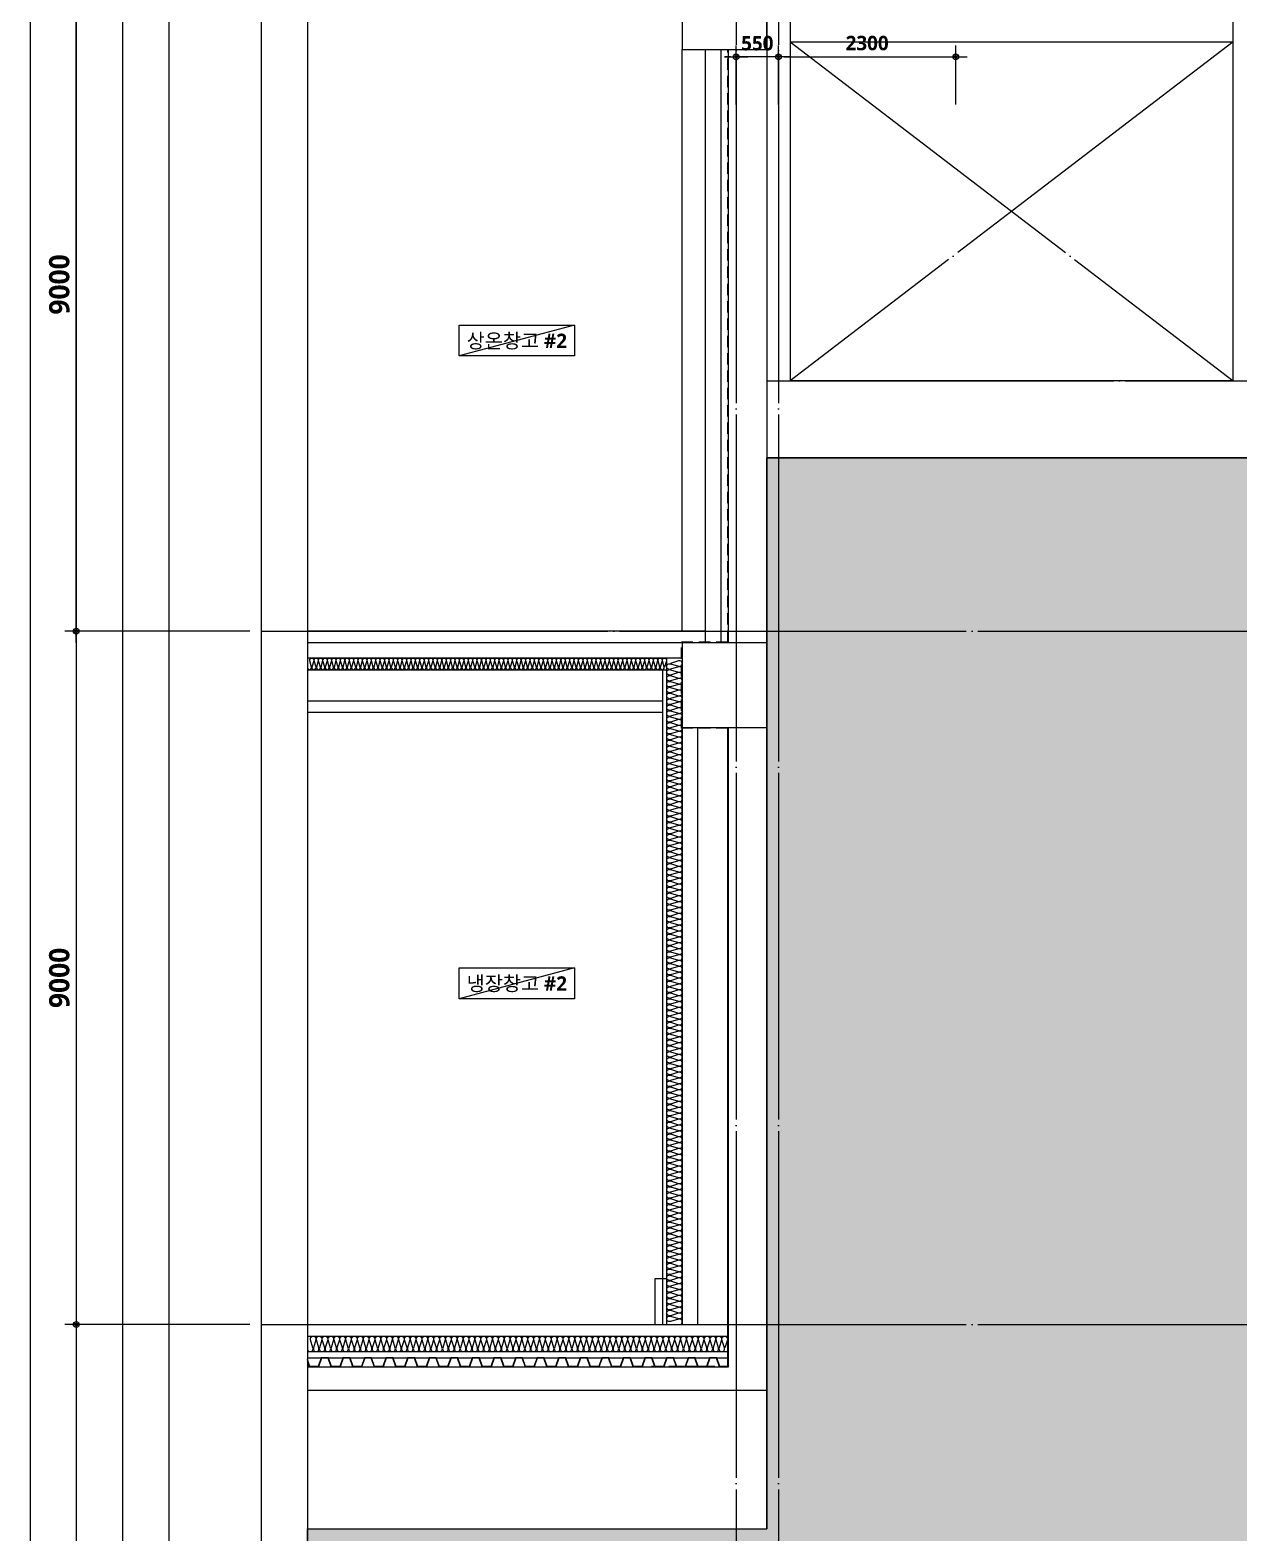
# Model space of a CAD drawing. Header units: millimetres. Extents: x 0 to 356400, y 0 to 68257.
# Drawn here: x 322175 to 337863, y 9835 to 29341 of the extents above; entities that cross this region are included whole.
import ezdxf
from ezdxf.enums import TextEntityAlignment as Align

# ---------------------------------------------------------------- set-up
doc = ezdxf.new("R2010")
doc.units = ezdxf.units.MM
doc.header["$LTSCALE"] = 75
for name, pattern in [('CEN', [62, 60, -1, 0, -1]), ('STD_HIDDEN', [3, 2, -1]), ('주단면도-1$0$CEN', [62, 60, -1, 0, -1])]:
    doc.linetypes.add(name, pattern=pattern)
doc.layers.get('Defpoints').update_dxf_attribs({"color": 161})
for name, color, linetype in [('8', 8, 'Continuous'), ('A-ANNO-GRA2', 4, 'Continuous'), ('A-ANNO-TEXT1', 7, 'Continuous'), ('A-CEN', 1, 'CEN'), ('A-DETL-WPRO-TYP2', 5, 'STD_HIDDEN'), ('A-ELEV-LIN3', 8, 'Continuous'), ('A-INSUL', 9, 'Continuous'), ('A-SECT-DRBD', 4, 'Continuous'), ('A-SECT-MATR1', 4, 'Continuous'), ('A-ST-AXIS-CEN', 252, 'CEN'), ('A-ST-AXIS-DIM', 7, 'Continuous'), ('ELE3', 4, 'Continuous'), ('갈바륨 V-115', 141, 'Continuous'), ('저온단열', 160, 'Continuous'), ('주단면도-1$0$A-FIN-TYP1', 6, 'Continuous'), ('주단면도-1$0$A-FLOR-OPEN-BELO', 6, '주단면도-1$0$CEN'), ('주단면도-1$0$A-ST-CONC', 2, 'Continuous'), ('주단면도-1$0$A-WALL-MASN', 3, 'Continuous'), ('충돌방지대 IN', 4, 'Continuous')]:
    doc.layers.add(name, color=color, linetype=linetype)
doc.layers.add('A-ELEV-LIN2', color=7, linetype='Continuous', lineweight=25)
doc.layers.add('G(그리드1)', color=185, linetype='Continuous', plot=False)
doc.layers.add('G(그리드2)', color=235, linetype='Continuous', plot=False)
doc.styles.add('SH_대대리576', font='')
doc.styles.add('SH_진천_나눔', font='NanumGothicBold.ttf')
doc.styles.add('성본리_나눔BO', font='')
doc.styles.get('SH_대대리576').set_extended_font_data('NanumGothic', bold=True)
doc.styles.get('성본리_나눔BO').set_extended_font_data('NanumGothic', bold=True)
doc.dimstyles.new('SHP 75', dxfattribs={"dimscale": 75, "dimtxt": 3.5, "dimasz": 1, "dimexe": 2, "dimexo": 2, "dimgap": 1, "dimtad": 1, "dimdec": 0, "dimzin": 0, "dimdsep": 46, "dimtxsty": 'SH_대대리576', "dimblk": 'DIMDOT', "dimcen": 0.09, "dimclrd": 256, "dimclre": 256, "dimclrt": 3, "dimadec": 0, "dimazin": 1, "dimtfac": 1, "dimtdec": 0, "dimtix": 1, "dimtmove": 2, "dimatfit": 0, "dimldrblk": 'DIMDOT', "dimfxl": 1, "dimtfillclr": 3, "dimtolj": 1, "dimtzin": 0, "dimlwd": -1, "dimlwe": -1, "dimarcsym": 0})
doc.dimstyles.new('SHP 75 (in)', dxfattribs={"dimscale": 75, "dimtxt": 2.5, "dimasz": 1, "dimexe": 2, "dimexo": 2, "dimgap": 1, "dimtad": 1, "dimdec": 0, "dimzin": 0, "dimdsep": 46, "dimtxsty": 'SH_대대리576', "dimblk": 'DIMDOT', "dimblk1": 'NONE', "dimblk2": 'DIMDOT', "dimcen": 0.09, "dimclrd": 256, "dimclre": 256, "dimclrt": 3, "dimadec": 0, "dimazin": 1, "dimtfac": 1, "dimtdec": 0, "dimtix": 1, "dimtmove": 2, "dimatfit": 0, "dimldrblk": 'DIMDOT', "dimfxl": 1, "dimtfillclr": 3, "dimtolj": 1, "dimtzin": 0, "dimlwd": -1, "dimlwe": -1, "dimarcsym": 0})

# ---------------------------------------------------------------- blocks, each defined once
blk = doc.blocks.new('DIMDOT')
at = {"color": 0}
blk.add_line((-2, 0), (2, 0), dxfattribs=at)
for radius in [0.5, 0.25]:
    blk.add_circle((0, 0), radius, dxfattribs=at)
blk = doc.blocks.new('*D9400')
at = {"layer": 'A-ST-AXIS-DIM'}
for p, q in [((325025, 21539), (322625, 21539)), ((322775, 21464), (322775, 12614)), ((325025, 12539), (322625, 12539))]:
    blk.add_line(p, q, dxfattribs=at)
at = {"layer": 'Defpoints', "color": 0}
for p in [(325175, 21539), (322775, 12539), (325175, 12539)]:
    blk.add_point(p, dxfattribs=at)
at = {"layer": 'A-ST-AXIS-DIM', "linetype": 'ByBlock', "xscale": 75, "yscale": 75, "zscale": 75}
for p, rotation in [((322775, 21539), 90), ((322775, 12539), 270)]:
    blk.add_blockref('DIMDOT', p, dxfattribs=dict(at, rotation=rotation))
at = {"layer": 'A-ST-AXIS-DIM', "color": 3, "insert": (322555, 17039), "char_height": 262.5, "attachment_point": 5, "rotation": 90, "style": 'SH_진천_나눔'}
blk.add_mtext('\\A1;9000', dxfattribs=at)
blk = doc.blocks.new('*D9401')
at = {"layer": 'A-ST-AXIS-DIM'}
for p, q in [((325025, 30539), (322625, 30539)), ((322775, 21614), (322775, 30464)), ((325025, 21539), (322625, 21539))]:
    blk.add_line(p, q, dxfattribs=at)
at = {"layer": 'Defpoints', "color": 0}
for p in [(322775, 30539), (325175, 30539), (325175, 21539)]:
    blk.add_point(p, dxfattribs=at)
at = {"layer": 'A-ST-AXIS-DIM', "linetype": 'ByBlock', "xscale": 75, "yscale": 75, "zscale": 75}
for p, rotation in [((322775, 30539), 90), ((322775, 21539), 270)]:
    blk.add_blockref('DIMDOT', p, dxfattribs=dict(at, rotation=rotation))
at = {"layer": 'A-ST-AXIS-DIM', "color": 3, "insert": (322555, 26039), "char_height": 262.5, "attachment_point": 5, "rotation": 90, "style": 'SH_진천_나눔'}
blk.add_mtext('\\A1;9000', dxfattribs=at)
blk = doc.blocks.new('*D9539')
at = {"layer": 'A-ST-AXIS-DIM'}
for p, q in [((331338, 28374), (331338, 29142)), ((331888, 28374), (331888, 29142)), ((331263, 28992), (331188, 28992)), ((331888, 28992), (331338, 28992)), ((331963, 28992), (332038, 28992))]:
    blk.add_line(p, q, dxfattribs=at)
at = {"layer": 'Defpoints', "color": 0}
for p in [(331338, 28992), (331338, 28224), (331888, 28224)]:
    blk.add_point(p, dxfattribs=at)
at = {"layer": 'A-ST-AXIS-DIM', "linetype": 'ByBlock', "xscale": 75, "yscale": 75, "zscale": 75}
blk.add_blockref('DIMDOT', (331338, 28992), dxfattribs=at)
at = {"layer": 'A-ST-AXIS-DIM', "linetype": 'ByBlock', "xscale": 75, "yscale": 75, "zscale": 75, "rotation": 180}
blk.add_blockref('DIMDOT', (331888, 28992), dxfattribs=at)
at = {"layer": 'A-ST-AXIS-DIM', "color": 3, "insert": (331613, 29170), "char_height": 187.5, "attachment_point": 5, "style": 'SH_대대리576'}
blk.add_mtext('\\A1;550', dxfattribs=at)
blk = doc.blocks.new('_None')
blk = doc.blocks.new('*D9540')
at = {"layer": 'A-ST-AXIS-DIM'}
for p, q in [((331888, 28374), (331888, 29142)), ((334188, 28374), (334188, 29142)), ((331963, 28992), (334113, 28992))]:
    blk.add_line(p, q, dxfattribs=at)
at = {"layer": 'Defpoints', "color": 0}
for p in [(334188, 28992), (331888, 28224), (334188, 28224)]:
    blk.add_point(p, dxfattribs=at)
at = {"layer": 'A-ST-AXIS-DIM', "linetype": 'ByBlock', "xscale": 75, "yscale": 75, "zscale": 75, "rotation": 180}
blk.add_blockref('DIMDOT', (331888, 28992), dxfattribs=at)
at = {"layer": 'A-ST-AXIS-DIM', "linetype": 'ByBlock', "xscale": 75, "yscale": 75, "zscale": 75}
blk.add_blockref('DIMDOT', (334188, 28992), dxfattribs=at)
at = {"layer": 'A-ST-AXIS-DIM', "color": 3, "insert": (333038, 29171), "char_height": 187.5, "attachment_point": 5, "style": 'SH_대대리576'}
blk.add_mtext('\\A1;2300', dxfattribs=at)

msp = doc.modelspace()

# ---------------------------------------------------------------- hatches: boundary and pattern name
at = {"layer": '8', "transparency": 33554687}
h = msp.add_hatch(color=256, dxfattribs=at)
h.dxf.hatch_style = 1
h.paths.add_polyline_path([(325775, 9888.6), (331738.3, 9888.6), (331738.3, 23788.6), (338088.3, 23788.6), (338088.3, 25738.6), (338288.3, 25738.6), (338288.3, 25438.6), (339263.3, 25438.6), (339263.3, 25738.6), (341845.9, 25229.9), (341845.9, 8250), (325775, 8250)])

# ---------------------------------------------------------------- linework, layer by layer
at = {"layer": '8'}
msp.add_lwpolyline([(325775, 9888.6), (331738.3, 9888.6), (331738.3, 23788.6), (338088.3, 23788.6), (338088.3, 25738.6), (338288.3, 25738.6), (338288.3, 25438.6), (339263.3, 25438.6), (339263.3, 25738.6), (341845.9, 25229.9), (341845.9, 8250), (325775, 8250)], close=True, dxfattribs=at)
at = {"layer": 'A-ANNO-GRA2'}
for points in [[(327742, 25509), (329242, 25509), (329242, 25110.8), (327742, 25110.8)], [(327742, 17167.2), (329242, 17167.2), (329242, 16769.1), (327742, 16769.1)]]:
    msp.add_lwpolyline(points, close=True, dxfattribs=at)
at = {"layer": 'A-CEN'}
for p, q in [((331888.3, 56900), (331888.3, 8250)), ((331738.3, 24788.6), (343075, 24788.6)), ((331738.3, 23788.6), (343075, 23788.6)), ((325175, 21538.6), (343075, 21538.6)), ((325175, 12538.6), (343075, 12538.6))]:
    msp.add_line(p, q, dxfattribs=at)
at = {"layer": 'A-DETL-WPRO-TYP2'}
msp.add_line((330238.3, 11998.6), (331228.3, 11998.6), dxfattribs=at)
msp.add_lwpolyline([(331228.3, 11998.6), (331228.3, 20278.6), (330628.3, 20278.6), (330628.3, 21398.6), (331228.3, 21398.6), (331228.3, 29088.6)], dxfattribs=at)
at = {"layer": 'A-ELEV-LIN2'}
msp.add_line((330388.3, 12538.6), (330388.3, 21038.6), dxfattribs=at)
at = {"layer": 'A-ELEV-LIN3'}
msp.add_line((330388.3, 20482.6), (325775, 20482.6), dxfattribs=at)
at = {"layer": 'A-INSUL'}
for points in [[(325776.1, 21073.8, 1.34), (325828.6, 21073.8), (325804.7, 21153.5, -1.34), (325857.2, 21153.5), (325833.3, 21073.8), (325833.3, 21073.8, 1.34), (325885.8, 21073.8), (325861.9, 21153.5, -1.34), (325914.4, 21153.5), (325890.5, 21073.8), (325890.5, 21073.8, 1.34), (325943, 21073.8), (325919.2, 21153.5, -1.34), (325971.7, 21153.5), (325947.8, 21073.8), (325947.8, 21073.8, 1.34), (326000.3, 21073.8), (325976.4, 21153.5, -1.34), (326028.9, 21153.5), (326005, 21073.8), (326005, 21073.8, 1.34), (326057.5, 21073.8), (326033.6, 21153.5, -1.34), (326086.1, 21153.5), (326062.2, 21073.8), (326062.2, 21073.8, 1.34), (326114.7, 21073.8), (326090.8, 21153.5, -1.34), (326143.3, 21153.5), (326119.4, 21073.8), (326119.4, 21073.8, 1.34), (326171.9, 21073.8), (326148, 21153.5, -1.34), (326200.5, 21153.5), (326176.6, 21073.8), (326176.6, 21073.8, 1.34), (326229.1, 21073.8), (326205.2, 21153.5, -1.34), (326257.7, 21153.5), (326233.8, 21073.8), (326233.8, 21073.8, 1.34), (326286.3, 21073.8), (326262.4, 21153.5, -1.34), (326314.9, 21153.5), (326291, 21073.8), (326291, 21073.8, 1.34), (326343.5, 21073.8), (326319.6, 21153.5, -1.34), (326372.1, 21153.5), (326348.2, 21073.8), (326348.2, 21073.8, 1.34), (326400.7, 21073.8), (326376.8, 21153.5, -1.34), (326429.3, 21153.5), (326405.4, 21073.8), (326405.4, 21073.8, 1.34), (326457.9, 21073.8), (326434, 21153.5, -1.34), (326486.5, 21153.5), (326462.6, 21073.8), (326462.6, 21073.8, 1.34), (326515.1, 21073.8), (326491.2, 21153.5, -1.34), (326543.7, 21153.5), (326519.8, 21073.8), (326519.8, 21073.8, 1.34), (326572.3, 21073.8), (326548.4, 21153.5, -1.34), (326600.9, 21153.5), (326577, 21073.8), (326577, 21073.8, 1.34), (326629.5, 21073.8), (326605.6, 21153.5, -1.34), (326658.1, 21153.5), (326634.3, 21073.8), (326634.3, 21073.8, 1.34), (326686.8, 21073.8), (326662.9, 21153.5, -1.34), (326715.4, 21153.5), (326691.5, 21073.8), (326691.5, 21073.8, 1.34), (326744, 21073.8), (326720.1, 21153.5, -1.34), (326772.6, 21153.5), (326748.7, 21073.8), (326748.7, 21073.8, 1.34), (326801.2, 21073.8), (326777.3, 21153.5, -1.34), (326829.8, 21153.5), (326805.9, 21073.8), (326805.9, 21073.8, 1.34), (326858.4, 21073.8), (326834.5, 21153.5, -1.34), (326887, 21153.5), (326863.1, 21073.8), (326863.1, 21073.8, 1.34), (326915.6, 21073.8), (326891.7, 21153.5, -1.34), (326944.2, 21153.5), (326920.3, 21073.8), (326920.3, 21073.8, 1.34), (326972.8, 21073.8), (326948.9, 21153.5, -1.34), (327001.4, 21153.5), (326977.5, 21073.8), (326977.5, 21073.8, 1.34), (327030, 21073.8), (327006.1, 21153.5, -1.34), (327058.6, 21153.5), (327034.7, 21073.8), (327034.7, 21073.8, 1.34), (327087.2, 21073.8), (327063.3, 21153.5, -1.34), (327115.8, 21153.5), (327091.9, 21073.8), (327091.9, 21073.8, 1.34), (327144.4, 21073.8), (327120.5, 21153.5, -1.34), (327173, 21153.5), (327149.1, 21073.8), (327149.1, 21073.8, 1.34), (327201.6, 21073.8), (327177.7, 21153.5, -1.34), (327230.2, 21153.5), (327206.3, 21073.8), (327206.3, 21073.8, 1.34), (327258.8, 21073.8), (327234.9, 21153.5, -1.34), (327287.4, 21153.5), (327263.5, 21073.8), (327263.5, 21073.8, 1.34), (327316, 21073.8), (327292.1, 21153.5, -1.34), (327344.6, 21153.5), (327320.7, 21073.8), (327320.7, 21073.8, 1.34), (327373.2, 21073.8), (327349.4, 21153.5, -1.34), (327401.9, 21153.5), (327378, 21073.8), (327378, 21073.8, 1.34), (327430.5, 21073.8), (327406.6, 21153.5, -1.34), (327459.1, 21153.5), (327435.2, 21073.8), (327435.2, 21073.8, 1.34), (327487.7, 21073.8), (327463.8, 21153.5, -1.34), (327516.3, 21153.5), (327492.4, 21073.8), (327492.4, 21073.8, 1.34), (327544.9, 21073.8), (327521, 21153.5, -1.34), (327573.5, 21153.5), (327549.6, 21073.8), (327549.6, 21073.8, 1.34), (327602.1, 21073.8), (327578.2, 21153.5, -1.34), (327630.7, 21153.5), (327606.8, 21073.8), (327606.8, 21073.8, 1.34), (327659.3, 21073.8), (327635.4, 21153.5, -1.34), (327687.9, 21153.5), (327664, 21073.8), (327664, 21073.8, 1.34), (327716.5, 21073.8), (327692.6, 21153.5, -1.34), (327745.1, 21153.5), (327721.2, 21073.8), (327721.2, 21073.8, 1.34), (327773.7, 21073.8), (327749.8, 21153.5, -1.34), (327802.3, 21153.5), (327778.4, 21073.8), (327778.4, 21073.8, 1.34), (327830.9, 21073.8), (327807, 21153.5, -1.34), (327859.5, 21153.5), (327835.6, 21073.8), (327835.6, 21073.8, 1.34), (327888.1, 21073.8), (327864.2, 21153.5, -1.34), (327916.7, 21153.5), (327892.8, 21073.8), (327892.8, 21073.8, 1.34), (327945.3, 21073.8), (327921.4, 21153.5, -1.34), (327973.9, 21153.5), (327950, 21073.8), (327950, 21073.8, 1.34), (328002.5, 21073.8), (327978.6, 21153.5, -1.34), (328031.1, 21153.5), (328007.2, 21073.8), (328007.2, 21073.8, 1.34), (328059.7, 21073.8), (328035.8, 21153.5, -1.34), (328088.3, 21153.5), (328064.4, 21073.8), (328064.4, 21073.8, 1.34), (328116.9, 21073.8), (328093.1, 21153.5, -1.34), (328145.6, 21153.5), (328121.7, 21073.8), (328121.7, 21073.8, 1.34), (328174.2, 21073.8), (328150.3, 21153.5, -1.34), (328202.8, 21153.5), (328178.9, 21073.8), (328178.9, 21073.8, 1.34), (328231.4, 21073.8), (328207.5, 21153.5, -1.34), (328260, 21153.5), (328236.1, 21073.8), (328236.1, 21073.8, 1.34), (328288.6, 21073.8), (328264.7, 21153.5, -1.34), (328317.2, 21153.5), (328293.3, 21073.8), (328293.3, 21073.8, 1.34), (328345.8, 21073.8), (328321.9, 21153.5, -1.34), (328374.4, 21153.5), (328350.5, 21073.8), (328350.5, 21073.8, 1.34), (328403, 21073.8), (328379.1, 21153.5, -1.34), (328431.6, 21153.5), (328407.7, 21073.8), (328407.7, 21073.8, 1.34), (328460.2, 21073.8), (328436.3, 21153.5, -1.34), (328488.8, 21153.5), (328464.9, 21073.8), (328464.9, 21073.8, 1.34), (328517.4, 21073.8), (328493.5, 21153.5, -1.34), (328546, 21153.5), (328522.1, 21073.8), (328522.1, 21073.8, 1.34), (328574.6, 21073.8), (328550.7, 21153.5, -1.34), (328603.2, 21153.5), (328579.3, 21073.8), (328579.3, 21073.8, 1.34), (328631.8, 21073.8), (328607.9, 21153.5, -1.34), (328660.4, 21153.5), (328636.5, 21073.8), (328636.5, 21073.8, 1.34), (328689, 21073.8), (328665.1, 21153.5, -1.34), (328717.6, 21153.5), (328693.7, 21073.8), (328693.7, 21073.8, 1.34), (328746.2, 21073.8), (328722.3, 21153.5, -1.34), (328774.8, 21153.5), (328750.9, 21073.8), (328750.9, 21073.8, 1.34), (328803.4, 21073.8), (328779.5, 21153.5, -1.34), (328832, 21153.5), (328808.2, 21073.8), (328808.2, 21073.8, 1.34), (328860.7, 21073.8), (328836.8, 21153.5, -1.34), (328889.3, 21153.5), (328865.4, 21073.8), (328865.4, 21073.8, 1.34), (328917.9, 21073.8), (328894, 21153.5, -1.34), (328946.5, 21153.5), (328922.6, 21073.8), (328922.6, 21073.8, 1.34), (328975.1, 21073.8), (328951.2, 21153.5, -1.34), (329003.7, 21153.5), (328979.8, 21073.8), (328979.8, 21073.8, 1.34), (329032.3, 21073.8), (329008.4, 21153.5, -1.34), (329060.9, 21153.5), (329037, 21073.8), (329037, 21073.8, 1.34), (329089.5, 21073.8), (329065.6, 21153.5, -1.34), (329118.1, 21153.5), (329094.2, 21073.8), (329094.2, 21073.8, 1.34), (329146.7, 21073.8), (329122.8, 21153.5, -1.34), (329175.3, 21153.5), (329151.4, 21073.8), (329151.4, 21073.8, 1.34), (329203.9, 21073.8), (329180, 21153.5, -1.34), (329232.5, 21153.5), (329208.6, 21073.8), (329208.6, 21073.8, 1.34), (329261.1, 21073.8), (329237.2, 21153.5, -1.34), (329289.7, 21153.5), (329265.8, 21073.8), (329265.8, 21073.8, 1.34), (329318.3, 21073.8), (329294.4, 21153.5, -1.34), (329346.9, 21153.5), (329323, 21073.8), (329323, 21073.8, 1.34), (329375.5, 21073.8), (329351.6, 21153.5, -1.34), (329404.1, 21153.5), (329380.2, 21073.8), (329380.2, 21073.8, 1.34), (329432.7, 21073.8), (329408.8, 21153.5, -1.34), (329461.3, 21153.5), (329437.4, 21073.8), (329437.4, 21073.8, 1.34), (329489.9, 21073.8), (329466, 21153.5, -1.34), (329518.5, 21153.5), (329494.6, 21073.8), (329494.6, 21073.8, 1.34), (329547.1, 21073.8), (329523.3, 21153.5, -1.34), (329575.8, 21153.5), (329551.9, 21073.8), (329551.9, 21073.8, 1.34), (329604.4, 21073.8), (329580.5, 21153.5, -1.34), (329633, 21153.5), (329609.1, 21073.8), (329609.1, 21073.8, 1.34), (329661.6, 21073.8), (329637.7, 21153.5, -1.34), (329690.2, 21153.5), (329666.3, 21073.8), (329666.3, 21073.8, 1.34), (329718.8, 21073.8), (329694.9, 21153.5, -1.34), (329747.4, 21153.5), (329723.5, 21073.8), (329723.5, 21073.8, 1.34), (329776, 21073.8), (329752.1, 21153.5, -1.34), (329804.6, 21153.5), (329780.7, 21073.8), (329780.7, 21073.8, 1.34), (329833.2, 21073.8), (329809.3, 21153.5, -1.34), (329861.8, 21153.5), (329837.9, 21073.8), (329837.9, 21073.8, 1.34), (329890.4, 21073.8), (329866.5, 21153.5, -1.34), (329919, 21153.5), (329895.1, 21073.8), (329895.1, 21073.8, 1.34), (329947.6, 21073.8), (329923.7, 21153.5, -1.34), (329976.2, 21153.5), (329952.3, 21073.8), (329952.3, 21073.8, 1.34), (330004.8, 21073.8), (329980.9, 21153.5, -1.34), (330033.4, 21153.5), (330009.5, 21073.8), (330009.5, 21073.8, 1.34), (330062, 21073.8), (330038.1, 21153.5, -1.34), (330090.6, 21153.5), (330066.7, 21073.8), (330066.7, 21073.8, 1.34), (330119.2, 21073.8), (330095.3, 21153.5, -1.34), (330147.8, 21153.5), (330123.9, 21073.8), (330123.9, 21073.8, 1.34), (330176.4, 21073.8), (330152.5, 21153.5, -1.34), (330205, 21153.5), (330181.1, 21073.8), (330181.1, 21073.8, 1.34), (330233.6, 21073.8), (330209.7, 21153.5, -1.34), (330262.2, 21153.5), (330238.4, 21073.8), (330238.4, 21073.8, 1.34), (330290.9, 21073.8), (330267, 21153.5, -1.34), (330319.5, 21153.5), (330295.6, 21073.8), (330295.6, 21073.8, 1.34), (330348.1, 21073.8), (330324.2, 21153.5, -1.34), (330376.7, 21153.5), (330352.8, 21073.8), (330352.8, 21073.8, 1.34), (330405.3, 21073.8), (330381.4, 21153.5, -1.34), (330433.9, 21153.5), (330410, 21073.8)], [(330591.4, 12540.2, 1.34), (330591.4, 12610.2), (330485.2, 12578.3, -1.34), (330485.2, 12648.3), (330591.4, 12616.4), (330591.4, 12616.4, 1.34), (330591.4, 12686.4), (330485.2, 12654.6, -1.34), (330485.2, 12724.6), (330591.4, 12692.7), (330591.4, 12692.7, 1.34), (330591.4, 12762.7), (330485.2, 12730.8, -1.34), (330485.2, 12800.8), (330591.4, 12769), (330591.4, 12769, 1.34), (330591.4, 12839), (330485.2, 12807.1, -1.34), (330485.2, 12877.1), (330591.4, 12845.3), (330591.4, 12845.3, 1.34), (330591.4, 12915.3), (330485.2, 12883.4, -1.34), (330485.2, 12953.4), (330591.4, 12921.5), (330591.4, 12921.5, 1.34), (330591.4, 12991.5), (330485.2, 12959.7, -1.34), (330485.2, 13029.7), (330591.4, 12997.8), (330591.4, 12997.8, 1.34), (330591.4, 13067.8), (330485.2, 13036, -1.34), (330485.2, 13106), (330591.4, 13074.1), (330591.4, 13074.1, 1.34), (330591.4, 13144.1), (330485.2, 13112.2, -1.34), (330485.2, 13182.2), (330591.4, 13150.4), (330591.4, 13150.4, 1.34), (330591.4, 13220.4), (330485.2, 13188.5, -1.34), (330485.2, 13258.5), (330591.4, 13226.6), (330591.4, 13226.6, 1.34), (330591.4, 13296.6), (330485.2, 13264.8, -1.34), (330485.2, 13334.8), (330591.4, 13302.9), (330591.4, 13302.9, 1.34), (330591.4, 13372.9), (330485.2, 13341.1, -1.34), (330485.2, 13411.1), (330591.4, 13379.2), (330591.4, 13379.2, 1.34), (330591.4, 13449.2), (330485.2, 13417.3, -1.34), (330485.2, 13487.3), (330591.4, 13455.5), (330591.4, 13455.5, 1.34), (330591.4, 13525.5), (330485.2, 13493.6, -1.34), (330485.2, 13563.6), (330591.4, 13531.8), (330591.4, 13531.8, 1.34), (330591.4, 13601.8), (330485.2, 13569.9, -1.34), (330485.2, 13639.9), (330591.4, 13608), (330591.4, 13608, 1.34), (330591.4, 13678), (330485.2, 13646.2, -1.34), (330485.2, 13716.2), (330591.4, 13684.3), (330591.4, 13684.3, 1.34), (330591.4, 13754.3), (330485.2, 13722.5, -1.34), (330485.2, 13792.5), (330591.4, 13760.6), (330591.4, 13760.6, 1.34), (330591.4, 13830.6), (330485.2, 13798.7, -1.34), (330485.2, 13868.7), (330591.4, 13836.9), (330591.4, 13836.9, 1.34), (330591.4, 13906.9), (330485.2, 13875, -1.34), (330485.2, 13945), (330591.4, 13913.1), (330591.4, 13913.1, 1.34), (330591.4, 13983.1), (330485.2, 13951.3, -1.34), (330485.2, 14021.3), (330591.4, 13989.4), (330591.4, 13989.4, 1.34), (330591.4, 14059.4), (330485.2, 14027.6, -1.34), (330485.2, 14097.6), (330591.4, 14065.7), (330591.4, 14065.7, 1.34), (330591.4, 14135.7), (330485.2, 14103.8, -1.34), (330485.2, 14173.8), (330591.4, 14142), (330591.4, 14142, 1.34), (330591.4, 14212), (330485.2, 14180.1, -1.34), (330485.2, 14250.1), (330591.4, 14218.3), (330591.4, 14218.3, 1.34), (330591.4, 14288.3), (330485.2, 14256.4, -1.34), (330485.2, 14326.4), (330591.4, 14294.5), (330591.4, 14294.5, 1.34), (330591.4, 14364.5), (330485.2, 14332.7, -1.34), (330485.2, 14402.7), (330591.4, 14370.8), (330591.4, 14370.8, 1.34), (330591.4, 14440.8), (330485.2, 14408.9, -1.34), (330485.2, 14478.9), (330591.4, 14447.1), (330591.4, 14447.1, 1.34), (330591.4, 14517.1), (330485.2, 14485.2, -1.34), (330485.2, 14555.2), (330591.4, 14523.4), (330591.4, 14523.4, 1.34), (330591.4, 14593.4), (330485.2, 14561.5, -1.34), (330485.2, 14631.5), (330591.4, 14599.6), (330591.4, 14599.6, 1.34), (330591.4, 14669.6), (330485.2, 14637.8, -1.34), (330485.2, 14707.8), (330591.4, 14675.9), (330591.4, 14675.9, 1.34), (330591.4, 14745.9), (330485.2, 14714.1, -1.34), (330485.2, 14784.1), (330591.4, 14752.2), (330591.4, 14752.2, 1.34), (330591.4, 14822.2), (330485.2, 14790.3, -1.34), (330485.2, 14860.3), (330591.4, 14828.5), (330591.4, 14828.5, 1.34), (330591.4, 14898.5), (330485.2, 14866.6, -1.34), (330485.2, 14936.6), (330591.4, 14904.7), (330591.4, 14904.7, 1.34), (330591.4, 14974.7), (330485.2, 14942.9, -1.34), (330485.2, 15012.9), (330591.4, 14981), (330591.4, 14981, 1.34), (330591.4, 15051), (330485.2, 15019.2, -1.34), (330485.2, 15089.2), (330591.4, 15057.3), (330591.4, 15057.3, 1.34), (330591.4, 15127.3), (330485.2, 15095.4, -1.34), (330485.2, 15165.4), (330591.4, 15133.6), (330591.4, 15133.6, 1.34), (330591.4, 15203.6), (330485.2, 15171.7, -1.34), (330485.2, 15241.7), (330591.4, 15209.9), (330591.4, 15209.9, 1.34), (330591.4, 15279.9), (330485.2, 15248, -1.34), (330485.2, 15318), (330591.4, 15286.1), (330591.4, 15286.1, 1.34), (330591.4, 15356.1), (330485.2, 15324.3, -1.34), (330485.2, 15394.3), (330591.4, 15362.4), (330591.4, 15362.4, 1.34), (330591.4, 15432.4), (330485.2, 15400.5, -1.34), (330485.2, 15470.5), (330591.4, 15438.7), (330591.4, 15438.7, 1.34), (330591.4, 15508.7), (330485.2, 15476.8, -1.34), (330485.2, 15546.8), (330591.4, 15515), (330591.4, 15515, 1.34), (330591.4, 15585), (330485.2, 15553.1, -1.34), (330485.2, 15623.1), (330591.4, 15591.2), (330591.4, 15591.2, 1.34), (330591.4, 15661.2), (330485.2, 15629.4, -1.34), (330485.2, 15699.4), (330591.4, 15667.5), (330591.4, 15667.5, 1.34), (330591.4, 15737.5), (330485.2, 15705.7, -1.34), (330485.2, 15775.7), (330591.4, 15743.8), (330591.4, 15743.8, 1.34), (330591.4, 15813.8), (330485.2, 15781.9, -1.34), (330485.2, 15851.9), (330591.4, 15820.1), (330591.4, 15820.1, 1.34), (330591.4, 15890.1), (330485.2, 15858.2, -1.34), (330485.2, 15928.2), (330591.4, 15896.4), (330591.4, 15896.4, 1.34), (330591.4, 15966.4), (330485.2, 15934.5, -1.34), (330485.2, 16004.5), (330591.4, 15972.6), (330591.4, 15972.6, 1.34), (330591.4, 16042.6), (330485.2, 16010.8, -1.34), (330485.2, 16080.8), (330591.4, 16048.9), (330591.4, 16048.9, 1.34), (330591.4, 16118.9), (330485.2, 16087, -1.34), (330485.2, 16157), (330591.4, 16125.2), (330591.4, 16125.2, 1.34), (330591.4, 16195.2), (330485.2, 16163.3, -1.34), (330485.2, 16233.3), (330591.4, 16201.5), (330591.4, 16201.5, 1.34), (330591.4, 16271.5), (330485.2, 16239.6, -1.34), (330485.2, 16309.6), (330591.4, 16277.7), (330591.4, 16277.7, 1.34), (330591.4, 16347.7), (330485.2, 16315.9, -1.34), (330485.2, 16385.9), (330591.4, 16354), (330591.4, 16354, 1.34), (330591.4, 16424), (330485.2, 16392.2, -1.34), (330485.2, 16462.2), (330591.4, 16430.3), (330591.4, 16430.3, 1.34), (330591.4, 16500.3), (330485.2, 16468.4, -1.34), (330485.2, 16538.4), (330591.4, 16506.6), (330591.4, 16506.6, 1.34), (330591.4, 16576.6), (330485.2, 16544.7, -1.34), (330485.2, 16614.7), (330591.4, 16582.8), (330591.4, 16582.8, 1.34), (330591.4, 16652.8), (330485.2, 16621, -1.34), (330485.2, 16691), (330591.4, 16659.1), (330591.4, 16659.1, 1.34), (330591.4, 16729.1), (330485.2, 16697.3, -1.34), (330485.2, 16767.3), (330591.4, 16735.4), (330591.4, 16735.4, 1.34), (330591.4, 16805.4), (330485.2, 16773.5, -1.34), (330485.2, 16843.5), (330591.4, 16811.7), (330591.4, 16811.7, 1.34), (330591.4, 16881.7), (330485.2, 16849.8, -1.34), (330485.2, 16919.8), (330591.4, 16888), (330591.4, 16888, 1.34), (330591.4, 16958), (330485.2, 16926.1, -1.34), (330485.2, 16996.1), (330591.4, 16964.2), (330591.4, 16964.2, 1.34), (330591.4, 17034.2), (330485.2, 17002.4, -1.34), (330485.2, 17072.4), (330591.4, 17040.5), (330591.4, 17040.5, 1.34), (330591.4, 17110.5), (330485.2, 17078.6, -1.34), (330485.2, 17148.6), (330591.4, 17116.8), (330591.4, 17116.8, 1.34), (330591.4, 17186.8), (330485.2, 17154.9, -1.34), (330485.2, 17224.9), (330591.4, 17193.1), (330591.4, 17193.1, 1.34), (330591.4, 17263.1), (330485.2, 17231.2, -1.34), (330485.2, 17301.2), (330591.4, 17269.3), (330591.4, 17269.3, 1.34), (330591.4, 17339.3), (330485.2, 17307.5, -1.34), (330485.2, 17377.5), (330591.4, 17345.6), (330591.4, 17345.6, 1.34), (330591.4, 17415.6), (330485.2, 17383.8, -1.34), (330485.2, 17453.8), (330591.4, 17421.9), (330591.4, 17421.9, 1.34), (330591.4, 17491.9), (330485.2, 17460, -1.34), (330485.2, 17530), (330591.4, 17498.2), (330591.4, 17498.2, 1.34), (330591.4, 17568.2), (330485.2, 17536.3, -1.34), (330485.2, 17606.3), (330591.4, 17574.5), (330591.4, 17574.5, 1.34), (330591.4, 17644.5), (330485.2, 17612.6, -1.34), (330485.2, 17682.6), (330591.4, 17650.7), (330591.4, 17650.7, 1.34), (330591.4, 17720.7), (330485.2, 17688.9, -1.34), (330485.2, 17758.9), (330591.4, 17727), (330591.4, 17727, 1.34), (330591.4, 17797), (330485.2, 17765.1, -1.34), (330485.2, 17835.1), (330591.4, 17803.3), (330591.4, 17803.3, 1.34), (330591.4, 17873.3), (330485.2, 17841.4, -1.34), (330485.2, 17911.4), (330591.4, 17879.6), (330591.4, 17879.6, 1.34), (330591.4, 17949.6), (330485.2, 17917.7, -1.34), (330485.2, 17987.7), (330591.4, 17955.8), (330591.4, 17955.8, 1.34), (330591.4, 18025.8), (330485.2, 17994, -1.34), (330485.2, 18064), (330591.4, 18032.1), (330591.4, 18032.1, 1.34), (330591.4, 18102.1), (330485.2, 18070.3, -1.34), (330485.2, 18140.3), (330591.4, 18108.4), (330591.4, 18108.4, 1.34), (330591.4, 18178.4), (330485.2, 18146.5, -1.34), (330485.2, 18216.5), (330591.4, 18184.7), (330591.4, 18184.7, 1.34), (330591.4, 18254.7), (330485.2, 18222.8, -1.34), (330485.2, 18292.8), (330591.4, 18260.9), (330591.4, 18260.9, 1.34), (330591.4, 18330.9), (330485.2, 18299.1, -1.34), (330485.2, 18369.1), (330591.4, 18337.2), (330591.4, 18337.2, 1.34), (330591.4, 18407.2), (330485.2, 18375.4, -1.34), (330485.2, 18445.4), (330591.4, 18413.5), (330591.4, 18413.5, 1.34), (330591.4, 18483.5), (330485.2, 18451.6, -1.34), (330485.2, 18521.6), (330591.4, 18489.8), (330591.4, 18489.8, 1.34), (330591.4, 18559.8), (330485.2, 18527.9, -1.34), (330485.2, 18597.9), (330591.4, 18566.1), (330591.4, 18566.1, 1.34), (330591.4, 18636.1), (330485.2, 18604.2, -1.34), (330485.2, 18674.2), (330591.4, 18642.3), (330591.4, 18642.3, 1.34), (330591.4, 18712.3), (330485.2, 18680.5, -1.34), (330485.2, 18750.5), (330591.4, 18718.6), (330591.4, 18718.6, 1.34), (330591.4, 18788.6), (330485.2, 18756.7, -1.34), (330485.2, 18826.7), (330591.4, 18794.9), (330591.4, 18794.9, 1.34), (330591.4, 18864.9), (330485.2, 18833, -1.34), (330485.2, 18903), (330591.4, 18871.2), (330591.4, 18871.2, 1.34), (330591.4, 18941.2), (330485.2, 18909.3, -1.34), (330485.2, 18979.3), (330591.4, 18947.4), (330591.4, 18947.4, 1.34), (330591.4, 19017.4), (330485.2, 18985.6, -1.34), (330485.2, 19055.6), (330591.4, 19023.7), (330591.4, 19023.7, 1.34), (330591.4, 19093.7), (330485.2, 19061.9, -1.34), (330485.2, 19131.9), (330591.4, 19100), (330591.4, 19100, 1.34), (330591.4, 19170), (330485.2, 19138.1, -1.34), (330485.2, 19208.1), (330591.4, 19176.3), (330591.4, 19176.3, 1.34), (330591.4, 19246.3), (330485.2, 19214.4, -1.34), (330485.2, 19284.4), (330591.4, 19252.6), (330591.4, 19252.6, 1.34), (330591.4, 19322.6), (330485.2, 19290.7, -1.34), (330485.2, 19360.7), (330591.4, 19328.8), (330591.4, 19328.8, 1.34), (330591.4, 19398.8), (330485.2, 19367, -1.34), (330485.2, 19437), (330591.4, 19405.1), (330591.4, 19405.1, 1.34), (330591.4, 19475.1), (330485.2, 19443.2, -1.34), (330485.2, 19513.2), (330591.4, 19481.4), (330591.4, 19481.4, 1.34), (330591.4, 19551.4), (330485.2, 19519.5, -1.34), (330485.2, 19589.5), (330591.4, 19557.7), (330591.4, 19557.7, 1.34), (330591.4, 19627.7), (330485.2, 19595.8, -1.34), (330485.2, 19665.8), (330591.4, 19633.9), (330591.4, 19633.9, 1.34), (330591.4, 19703.9), (330485.2, 19672.1, -1.34), (330485.2, 19742.1), (330591.4, 19710.2), (330591.4, 19710.2, 1.34), (330591.4, 19780.2), (330485.2, 19748.4, -1.34), (330485.2, 19818.4), (330591.4, 19786.5), (330591.4, 19786.5, 1.34), (330591.4, 19856.5), (330485.2, 19824.6, -1.34), (330485.2, 19894.6), (330591.4, 19862.8), (330591.4, 19862.8, 1.34), (330591.4, 19932.8), (330485.2, 19900.9, -1.34), (330485.2, 19970.9), (330591.4, 19939), (330591.4, 19939, 1.34), (330591.4, 20009), (330485.2, 19977.2, -1.34), (330485.2, 20047.2), (330591.4, 20015.3), (330591.4, 20015.3, 1.34), (330591.4, 20085.3), (330485.2, 20053.5, -1.34), (330485.2, 20123.5), (330591.4, 20091.6), (330591.4, 20091.6, 1.34), (330591.4, 20161.6), (330485.2, 20129.7, -1.34), (330485.2, 20199.7), (330591.4, 20167.9), (330591.4, 20167.9, 1.34), (330591.4, 20237.9), (330485.2, 20206, -1.34), (330485.2, 20276), (330591.4, 20244.2), (330591.4, 20244.2, 1.34), (330591.4, 20314.2), (330485.2, 20282.3, -1.34), (330485.2, 20352.3), (330591.4, 20320.4), (330591.4, 20320.4, 1.34), (330591.4, 20390.4), (330485.2, 20358.6, -1.34), (330485.2, 20428.6), (330591.4, 20396.7), (330591.4, 20396.7, 1.34), (330591.4, 20466.7), (330485.2, 20434.8, -1.34), (330485.2, 20504.8), (330591.4, 20473), (330591.4, 20473, 1.34), (330591.4, 20543), (330485.2, 20511.1, -1.34), (330485.2, 20581.1), (330591.4, 20549.3), (330591.4, 20549.3, 1.34), (330591.4, 20619.3), (330485.2, 20587.4, -1.34), (330485.2, 20657.4), (330591.4, 20625.5), (330591.4, 20625.5, 1.34), (330591.4, 20695.5), (330485.2, 20663.7, -1.34), (330485.2, 20733.7), (330591.4, 20701.8), (330591.4, 20701.8, 1.34), (330591.4, 20771.8), (330485.2, 20740, -1.34), (330485.2, 20810), (330591.4, 20778.1), (330591.4, 20778.1, 1.34), (330591.4, 20848.1), (330485.2, 20816.2, -1.34), (330485.2, 20886.2), (330591.4, 20854.4), (330591.4, 20854.4, 1.34), (330591.4, 20924.4), (330485.2, 20892.5, -1.34), (330485.2, 20962.5), (330591.4, 20930.6), (330591.4, 20930.6, 1.34), (330591.4, 21000.6), (330485.2, 20968.8, -1.34), (330485.2, 21038.8), (330591.4, 21006.9), (330591.4, 21006.9, 1.34), (330591.4, 21076.9), (330485.2, 21045.1, -1.34), (330485.2, 21115.1), (330591.4, 21083.2), (330591.4, 21083.2, 1.34), (330591.4, 21153.2), (330485.2, 21121.3, -1.34)], [(325776.5, 12235.5, 1.34), (325846.5, 12235.5), (325814.6, 12341.7, -1.34), (325884.6, 12341.7), (325852.8, 12235.5), (325852.8, 12235.5, 1.34), (325922.8, 12235.5), (325890.9, 12341.7, -1.34), (325960.9, 12341.7), (325929.1, 12235.5), (325929.1, 12235.5, 1.34), (325999.1, 12235.5), (325967.2, 12341.7, -1.34), (326037.2, 12341.7), (326005.3, 12235.5), (326005.3, 12235.5, 1.34), (326075.3, 12235.5), (326043.5, 12341.7, -1.34), (326113.5, 12341.7), (326081.6, 12235.5), (326081.6, 12235.5, 1.34), (326151.6, 12235.5), (326119.8, 12341.7, -1.34), (326189.8, 12341.7), (326157.9, 12235.5), (326157.9, 12235.5, 1.34), (326227.9, 12235.5), (326196, 12341.7, -1.34), (326266, 12341.7), (326234.2, 12235.5), (326234.2, 12235.5, 1.34), (326304.2, 12235.5), (326272.3, 12341.7, -1.34), (326342.3, 12341.7), (326310.5, 12235.5), (326310.5, 12235.5, 1.34), (326380.5, 12235.5), (326348.6, 12341.7, -1.34), (326418.6, 12341.7), (326386.7, 12235.5), (326386.7, 12235.5, 1.34), (326456.7, 12235.5), (326424.9, 12341.7, -1.34), (326494.9, 12341.7), (326463, 12235.5), (326463, 12235.5, 1.34), (326533, 12235.5), (326501.1, 12341.7, -1.34), (326571.1, 12341.7), (326539.3, 12235.5), (326539.3, 12235.5, 1.34), (326609.3, 12235.5), (326577.4, 12341.7, -1.34), (326647.4, 12341.7), (326615.6, 12235.5), (326615.6, 12235.5, 1.34), (326685.6, 12235.5), (326653.7, 12341.7, -1.34), (326723.7, 12341.7), (326691.8, 12235.5), (326691.8, 12235.5, 1.34), (326761.8, 12235.5), (326730, 12341.7, -1.34), (326800, 12341.7), (326768.1, 12235.5), (326768.1, 12235.5, 1.34), (326838.1, 12235.5), (326806.3, 12341.7, -1.34), (326876.3, 12341.7), (326844.4, 12235.5), (326844.4, 12235.5, 1.34), (326914.4, 12235.5), (326882.5, 12341.7, -1.34), (326952.5, 12341.7), (326920.7, 12235.5), (326920.7, 12235.5, 1.34), (326990.7, 12235.5), (326958.8, 12341.7, -1.34), (327028.8, 12341.7), (326996.9, 12235.5), (326996.9, 12235.5, 1.34), (327066.9, 12235.5), (327035.1, 12341.7, -1.34), (327105.1, 12341.7), (327073.2, 12235.5), (327073.2, 12235.5, 1.34), (327143.2, 12235.5), (327111.4, 12341.7, -1.34), (327181.4, 12341.7), (327149.5, 12235.5), (327149.5, 12235.5, 1.34), (327219.5, 12235.5), (327187.6, 12341.7, -1.34), (327257.6, 12341.7), (327225.8, 12235.5), (327225.8, 12235.5, 1.34), (327295.8, 12235.5), (327263.9, 12341.7, -1.34), (327333.9, 12341.7), (327302.1, 12235.5), (327302.1, 12235.5, 1.34), (327372.1, 12235.5), (327340.2, 12341.7, -1.34), (327410.2, 12341.7), (327378.3, 12235.5), (327378.3, 12235.5, 1.34), (327448.3, 12235.5), (327416.5, 12341.7, -1.34), (327486.5, 12341.7), (327454.6, 12235.5), (327454.6, 12235.5, 1.34), (327524.6, 12235.5), (327492.7, 12341.7, -1.34), (327562.7, 12341.7), (327530.9, 12235.5), (327530.9, 12235.5, 1.34), (327600.9, 12235.5), (327569, 12341.7, -1.34), (327639, 12341.7), (327607.2, 12235.5), (327607.2, 12235.5, 1.34), (327677.2, 12235.5), (327645.3, 12341.7, -1.34), (327715.3, 12341.7), (327683.4, 12235.5), (327683.4, 12235.5, 1.34), (327753.4, 12235.5), (327721.6, 12341.7, -1.34), (327791.6, 12341.7), (327759.7, 12235.5), (327759.7, 12235.5, 1.34), (327829.7, 12235.5), (327797.9, 12341.7, -1.34), (327867.9, 12341.7), (327836, 12235.5), (327836, 12235.5, 1.34), (327906, 12235.5), (327874.1, 12341.7, -1.34), (327944.1, 12341.7), (327912.3, 12235.5), (327912.3, 12235.5, 1.34), (327982.3, 12235.5), (327950.4, 12341.7, -1.34), (328020.4, 12341.7), (327988.5, 12235.5), (327988.5, 12235.5, 1.34), (328058.5, 12235.5), (328026.7, 12341.7, -1.34), (328096.7, 12341.7), (328064.8, 12235.5), (328064.8, 12235.5, 1.34), (328134.8, 12235.5), (328103, 12341.7, -1.34), (328173, 12341.7), (328141.1, 12235.5), (328141.1, 12235.5, 1.34), (328211.1, 12235.5), (328179.2, 12341.7, -1.34), (328249.2, 12341.7), (328217.4, 12235.5), (328217.4, 12235.5, 1.34), (328287.4, 12235.5), (328255.5, 12341.7, -1.34), (328325.5, 12341.7), (328293.7, 12235.5), (328293.7, 12235.5, 1.34), (328363.7, 12235.5), (328331.8, 12341.7, -1.34), (328401.8, 12341.7), (328369.9, 12235.5), (328369.9, 12235.5, 1.34), (328439.9, 12235.5), (328408.1, 12341.7, -1.34), (328478.1, 12341.7), (328446.2, 12235.5), (328446.2, 12235.5, 1.34), (328516.2, 12235.5), (328484.4, 12341.7, -1.34), (328554.4, 12341.7), (328522.5, 12235.5), (328522.5, 12235.5, 1.34), (328592.5, 12235.5), (328560.6, 12341.7, -1.34), (328630.6, 12341.7), (328598.8, 12235.5), (328598.8, 12235.5, 1.34), (328668.8, 12235.5), (328636.9, 12341.7, -1.34), (328706.9, 12341.7), (328675, 12235.5), (328675, 12235.5, 1.34), (328745, 12235.5), (328713.2, 12341.7, -1.34), (328783.2, 12341.7), (328751.3, 12235.5), (328751.3, 12235.5, 1.34), (328821.3, 12235.5), (328789.5, 12341.7, -1.34), (328859.5, 12341.7), (328827.6, 12235.5), (328827.6, 12235.5, 1.34), (328897.6, 12235.5), (328865.7, 12341.7, -1.34), (328935.7, 12341.7), (328903.9, 12235.5), (328903.9, 12235.5, 1.34), (328973.9, 12235.5), (328942, 12341.7, -1.34), (329012, 12341.7), (328980.2, 12235.5), (328980.2, 12235.5, 1.34), (329050.2, 12235.5), (329018.3, 12341.7, -1.34), (329088.3, 12341.7), (329056.4, 12235.5), (329056.4, 12235.5, 1.34), (329126.4, 12235.5), (329094.6, 12341.7, -1.34), (329164.6, 12341.7), (329132.7, 12235.5), (329132.7, 12235.5, 1.34), (329202.7, 12235.5), (329170.8, 12341.7, -1.34), (329240.8, 12341.7), (329209, 12235.5), (329209, 12235.5, 1.34), (329279, 12235.5), (329247.1, 12341.7, -1.34), (329317.1, 12341.7), (329285.3, 12235.5), (329285.3, 12235.5, 1.34), (329355.3, 12235.5), (329323.4, 12341.7, -1.34), (329393.4, 12341.7), (329361.5, 12235.5), (329361.5, 12235.5, 1.34), (329431.5, 12235.5), (329399.7, 12341.7, -1.34), (329469.7, 12341.7), (329437.8, 12235.5), (329437.8, 12235.5, 1.34), (329507.8, 12235.5), (329476, 12341.7, -1.34), (329546, 12341.7), (329514.1, 12235.5), (329514.1, 12235.5, 1.34), (329584.1, 12235.5), (329552.2, 12341.7, -1.34), (329622.2, 12341.7), (329590.4, 12235.5), (329590.4, 12235.5, 1.34), (329660.4, 12235.5), (329628.5, 12341.7, -1.34), (329698.5, 12341.7), (329666.6, 12235.5), (329666.6, 12235.5, 1.34), (329736.6, 12235.5), (329704.8, 12341.7, -1.34), (329774.8, 12341.7), (329742.9, 12235.5), (329742.9, 12235.5, 1.34), (329812.9, 12235.5), (329781.1, 12341.7, -1.34), (329851.1, 12341.7), (329819.2, 12235.5), (329819.2, 12235.5, 1.34), (329889.2, 12235.5), (329857.3, 12341.7, -1.34), (329927.3, 12341.7), (329895.5, 12235.5), (329895.5, 12235.5, 1.34), (329965.5, 12235.5), (329933.6, 12341.7, -1.34), (330003.6, 12341.7), (329971.8, 12235.5), (329971.8, 12235.5, 1.34), (330041.8, 12235.5), (330009.9, 12341.7, -1.34), (330079.9, 12341.7), (330048, 12235.5), (330048, 12235.5, 1.34), (330118, 12235.5), (330086.2, 12341.7, -1.34), (330156.2, 12341.7), (330124.3, 12235.5), (330124.3, 12235.5, 1.34), (330194.3, 12235.5), (330162.5, 12341.7, -1.34), (330232.5, 12341.7), (330200.6, 12235.5), (330200.6, 12235.5, 1.34), (330270.6, 12235.5), (330238.7, 12341.7, -1.34), (330308.7, 12341.7), (330276.9, 12235.5), (330276.9, 12235.5, 1.34), (330346.9, 12235.5), (330315, 12341.7, -1.34), (330385, 12341.7), (330353.1, 12235.5), (330353.1, 12235.5, 1.34), (330423.1, 12235.5), (330391.3, 12341.7, -1.34), (330461.3, 12341.7), (330429.4, 12235.5), (330429.4, 12235.5, 1.34), (330499.4, 12235.5), (330467.6, 12341.7, -1.34), (330537.6, 12341.7), (330505.7, 12235.5), (330505.7, 12235.5, 1.34), (330575.7, 12235.5), (330543.8, 12341.7, -1.34), (330613.8, 12341.7), (330582, 12235.5), (330582, 12235.5, 1.34), (330652, 12235.5), (330620.1, 12341.7, -1.34), (330690.1, 12341.7), (330658.3, 12235.5), (330658.3, 12235.5, 1.34), (330728.3, 12235.5), (330696.4, 12341.7, -1.34), (330766.4, 12341.7), (330734.5, 12235.5), (330734.5, 12235.5, 1.34), (330804.5, 12235.5), (330772.7, 12341.7, -1.34), (330842.7, 12341.7), (330810.8, 12235.5), (330810.8, 12235.5, 1.34), (330880.8, 12235.5), (330848.9, 12341.7, -1.34), (330918.9, 12341.7), (330887.1, 12235.5), (330887.1, 12235.5, 1.34), (330957.1, 12235.5), (330925.2, 12341.7, -1.34), (330995.2, 12341.7), (330963.4, 12235.5), (330963.4, 12235.5, 1.34), (331033.4, 12235.5), (331001.5, 12341.7, -1.34), (331071.5, 12341.7), (331039.6, 12235.5), (331039.6, 12235.5, 1.34), (331109.6, 12235.5), (331077.8, 12341.7, -1.34), (331147.8, 12341.7), (331115.9, 12235.5), (331115.9, 12235.5, 1.34), (331185.9, 12235.5), (331154.1, 12341.7, -1.34), (331224.1, 12341.7), (331192.2, 12235.5)]]:
    msp.add_lwpolyline(points, format="xyb", dxfattribs=at)
at = {"layer": 'A-SECT-DRBD'}
for points in [[(331238.3, 12005), (331234.5, 11994), (331126.7, 11994), (331087.3, 12108.6), (330994, 12108.6), (330954.5, 11994), (330846.8, 11994), (330807.3, 12108.6), (330714, 12108.6), (330674.6, 11994), (330566.8, 11994), (330527.3, 12108.6), (330434, 12108.6), (330394.6, 11994), (330286.8, 11994), (330247.3, 12108.6), (330154, 12108.6), (330114.5, 11994), (330006.7, 11994), (329967.3, 12108.6), (329874, 12108.6), (329834.5, 11994), (329726.8, 11994), (329687.3, 12108.6), (329594, 12108.6), (329554.6, 11994), (329446.8, 11994), (329407.3, 12108.6), (329314, 12108.6), (329274.6, 11994), (329166.8, 11994), (329127.3, 12108.6), (329034, 12108.6), (328994.5, 11994), (328886.7, 11994), (328847.3, 12108.6), (328754, 12108.6), (328714.5, 11994), (328606.7, 11994), (328567.3, 12108.6), (328474, 12108.6), (328434.6, 11994), (328326.8, 11994), (328287.3, 12108.6), (328194, 12108.6), (328154.6, 11994), (328046.8, 11994), (328007.3, 12108.6), (327914, 12108.6), (327874.5, 11994), (327766.7, 11994), (327727.3, 12108.6), (327634, 12108.6), (327594.5, 11994), (327486.7, 11994), (327447.3, 12108.6), (327354, 12108.6), (327314.6, 11994), (327206.8, 11994), (327167.3, 12108.6), (327074, 12108.6), (327034.6, 11994), (326926.8, 11994), (326887.3, 12108.6), (326794, 12108.6), (326754.5, 11994), (326646.7, 11994), (326607.3, 12108.6), (326514, 12108.6), (326474.5, 11994), (326366.7, 11994), (326327.3, 12108.6), (326234, 12108.6), (326194.6, 11994), (326086.8, 11994), (326047.3, 12108.6), (325954, 12108.6), (325914.6, 11994), (325806.8, 11994), (325775, 12086.4)], [(331238.3, 11988.6), (331122.9, 11988.6), (331083.5, 12103.3), (330997.8, 12103.3), (330958.3, 11988.6), (330842.9, 11988.6), (330803.5, 12103.3), (330717.8, 12103.3), (330678.4, 11988.6), (330563, 11988.6), (330523.5, 12103.3), (330437.8, 12103.3), (330398.4, 11988.6), (330283, 11988.6), (330243.5, 12103.3), (330157.8, 12103.3), (330118.3, 11988.6), (330002.9, 11988.6), (329963.5, 12103.3), (329877.8, 12103.3), (329838.3, 11988.6), (329722.9, 11988.6), (329683.5, 12103.3), (329597.8, 12103.3), (329558.4, 11988.6), (329443, 11988.6), (329403.5, 12103.3), (329317.8, 12103.3), (329278.4, 11988.6), (329163, 11988.6), (329123.5, 12103.3), (329037.8, 12103.3), (328998.3, 11988.6), (328882.9, 11988.6), (328843.5, 12103.3), (328757.8, 12103.3), (328718.3, 11988.6), (328602.9, 11988.6), (328563.5, 12103.3), (328477.8, 12103.3), (328438.4, 11988.6), (328323, 11988.6), (328283.5, 12103.3), (328197.8, 12103.3), (328158.4, 11988.6), (328043, 11988.6), (328003.5, 12103.3), (327917.8, 12103.3), (327878.3, 11988.6), (327762.9, 11988.6), (327723.5, 12103.3), (327637.8, 12103.3), (327598.3, 11988.6), (327482.9, 11988.6), (327443.5, 12103.3), (327357.8, 12103.3), (327318.4, 11988.6), (327203, 11988.6), (327163.5, 12103.3), (327077.8, 12103.3), (327038.4, 11988.6), (326923, 11988.6), (326883.5, 12103.3), (326797.8, 12103.3), (326758.3, 11988.6), (326642.9, 11988.6), (326603.5, 12103.3), (326517.8, 12103.3), (326478.3, 11988.6), (326362.9, 11988.6), (326323.5, 12103.3), (326237.8, 12103.3), (326198.4, 11988.6), (326083, 11988.6), (326043.5, 12103.3), (325957.8, 12103.3), (325918.4, 11988.6), (325803, 11988.6), (325775, 12070)]]:
    msp.add_lwpolyline(points, dxfattribs=at)
at = {"layer": 'A-SECT-MATR1'}
for p, q in [((325775, 12538.6), (331238.3, 12538.6)), ((325775, 12388.6), (331238.3, 12388.6)), ((325775, 12188.6), (331238.3, 12188.6)), ((325775, 12108.6), (331238.3, 12108.6))]:
    msp.add_line(p, q, dxfattribs=at)
at = {"layer": 'A-ST-AXIS-CEN'}
msp.add_line((331338.3, 56900), (331338.3, 8250), dxfattribs=at)
at = {"layer": 'ELE3'}
for p, q in [((330638.3, 21538.6), (330638.3, 29088.6)), ((330388.3, 20632.6), (325775, 20632.6))]:
    msp.add_line(p, q, dxfattribs=at)
at = {"layer": 'G(그리드1)'}
for points in [[(346075, 59900), (322175, 59900), (322175, 3600), (346075, 3600)], [(345475, 59300), (322775, 59300), (322775, 4200), (345475, 4200)], [(344875, 58700), (323375, 58700), (323375, 4800), (344875, 4800)], [(344275, 58100), (323975, 58100), (323975, 5400), (344275, 5400)], [(343075, 56900), (325175, 56900), (325175, 6600), (343075, 6600)]]:
    msp.add_lwpolyline(points, close=True, dxfattribs=at)
at = {"layer": 'G(그리드2)'}
for p, q in [((329242, 25509), (327742, 25110.8)), ((329242, 17167.2), (327742, 16769.1))]:
    msp.add_line(p, q, dxfattribs=at)
msp.add_lwpolyline([(342475, 56300), (325775, 56300), (325775, 7200), (342475, 7200)], close=True, dxfattribs=at)
at = {"layer": '갈바륨 V-115'}
msp.add_line((330388.3, 13138.6), (330388.3, 21038.6), dxfattribs=at)
at = {"layer": '저온단열'}
msp.add_line((330438.3, 12538.6), (330438.3, 21188.6), dxfattribs=at)
msp.add_lwpolyline([(325775, 21038.6), (330438.3, 21038.6)], dxfattribs=at)
at = {"layer": '주단면도-1$0$A-FIN-TYP1'}
msp.add_line((330938.3, 21538.6), (325775, 21538.6), dxfattribs=at)
at = {"layer": '주단면도-1$0$A-FLOR-OPEN-BELO'}
for p, q in [((337788.3, 29188.6), (332038.3, 24788.6)), ((332038.3, 29188.6), (337788.3, 24788.6))]:
    msp.add_line(p, q, dxfattribs=at)
at = {"layer": '주단면도-1$0$A-ST-CONC'}
for p, q in [((337788.3, 24788.6), (337788.3, 50238.6)), ((331738.3, 30388.6), (331738.3, 9888.6)), ((332038.3, 30188.6), (332038.3, 24788.6)), ((331238.3, 21388.6), (331238.3, 29088.6)), ((332038.3, 29188.6), (337788.3, 29188.6)), ((337788.3, 24788.6), (332038.3, 24788.6)), ((338088.3, 23788.6), (331738.3, 23788.6)), ((331238.3, 21388.6), (325775, 21388.6)), ((330638.3, 21188.6), (325775, 21188.6)), ((331228.3, 11988.6), (331228.3, 20288.6)), ((331238.3, 11988.6), (331238.3, 20288.6)), ((325775, 11988.6), (331238.3, 11988.6)), ((325775, 11688.6), (331738.3, 11688.6)), ((325775, 9888.6), (331738.3, 9888.6))]:
    msp.add_line(p, q, dxfattribs=at)
for points in [[(330638.3, 29088.6), (331738.3, 29088.6), (331738.3, 30388.6), (330638.3, 30388.6)], [(330638.3, 20288.6), (331738.3, 20288.6), (331738.3, 21388.6), (330638.3, 21388.6)]]:
    msp.add_lwpolyline(points, close=True, dxfattribs=at)
at = {"layer": '주단면도-1$0$A-WALL-MASN'}
for p, q in [((330938.3, 29088.6), (330938.3, 21388.6)), ((331138.3, 29088.6), (331138.3, 21388.6)), ((330638.3, 20288.6), (330638.3, 12538.6)), ((330838.3, 20288.6), (330838.3, 12538.6))]:
    msp.add_line(p, q, dxfattribs=at)
at = {"layer": '충돌방지대 IN'}
for p, q in [((330288.3, 13138.6), (330438.3, 13138.6)), ((330288.3, 12538.6), (330288.3, 13138.6))]:
    msp.add_line(p, q, dxfattribs=at)

# ---------------------------------------------------------------- texts
at = {"layer": 'A-ANNO-TEXT1', "style": '성본리_나눔BO'}
for s, p in [('상온창고 #2', (328492, 25309.9)), ('냉장창고 #2', (328492, 16968.2))]:
    msp.add_text(s, height=187.5, dxfattribs=at).set_placement(p, align=Align.MIDDLE)

# ---------------------------------------------------------------- dimensions: what is measured, and where the dimension line sits
at = {"layer": 'A-ST-AXIS-DIM'}
for base, p1, p2, angle, dimstyle, override, picture, middle in [((322775, 30538.6), (325175, 21538.6), (325175, 30538.6), 270, 'SHP 75', {"dimtxsty": 'SH_진천_나눔', "dimldrblk": 'DIMDOT'}, '*D9401', (322555.1, 26038.6)), ((331338.3, 28992.1), (331888.3, 28224.2), (331338.3, 28224.2), 0, 'SHP 75 (in)', {"dimtxsty": 'SH_대대리576', "dimldrblk": 'DIMDOT'}, '*D9539', (331613.3, 29170.1)), ((334188.3, 28992.1), (331888.3, 28224.2), (334188.3, 28224.2), 180, 'SHP 75 (in)', {"dimtxsty": 'SH_대대리576', "dimldrblk": 'DIMDOT'}, '*D9540', (333038.3, 29170.5)), ((322775, 12538.6), (325175, 21538.6), (325175, 12538.6), 90, 'SHP 75', {"dimtxsty": 'SH_진천_나눔', "dimldrblk": 'DIMDOT'}, '*D9400', (322555.1, 17038.6))]:
    dim = msp.add_linear_dim(base=base, p1=p1, p2=p2, angle=angle, dimstyle=dimstyle, override=override, dxfattribs=at)
    dim.commit()
    dim.dimension.update_dxf_attribs({"geometry": picture, "text_midpoint": middle})

doc.saveas('drawing.dxf')
